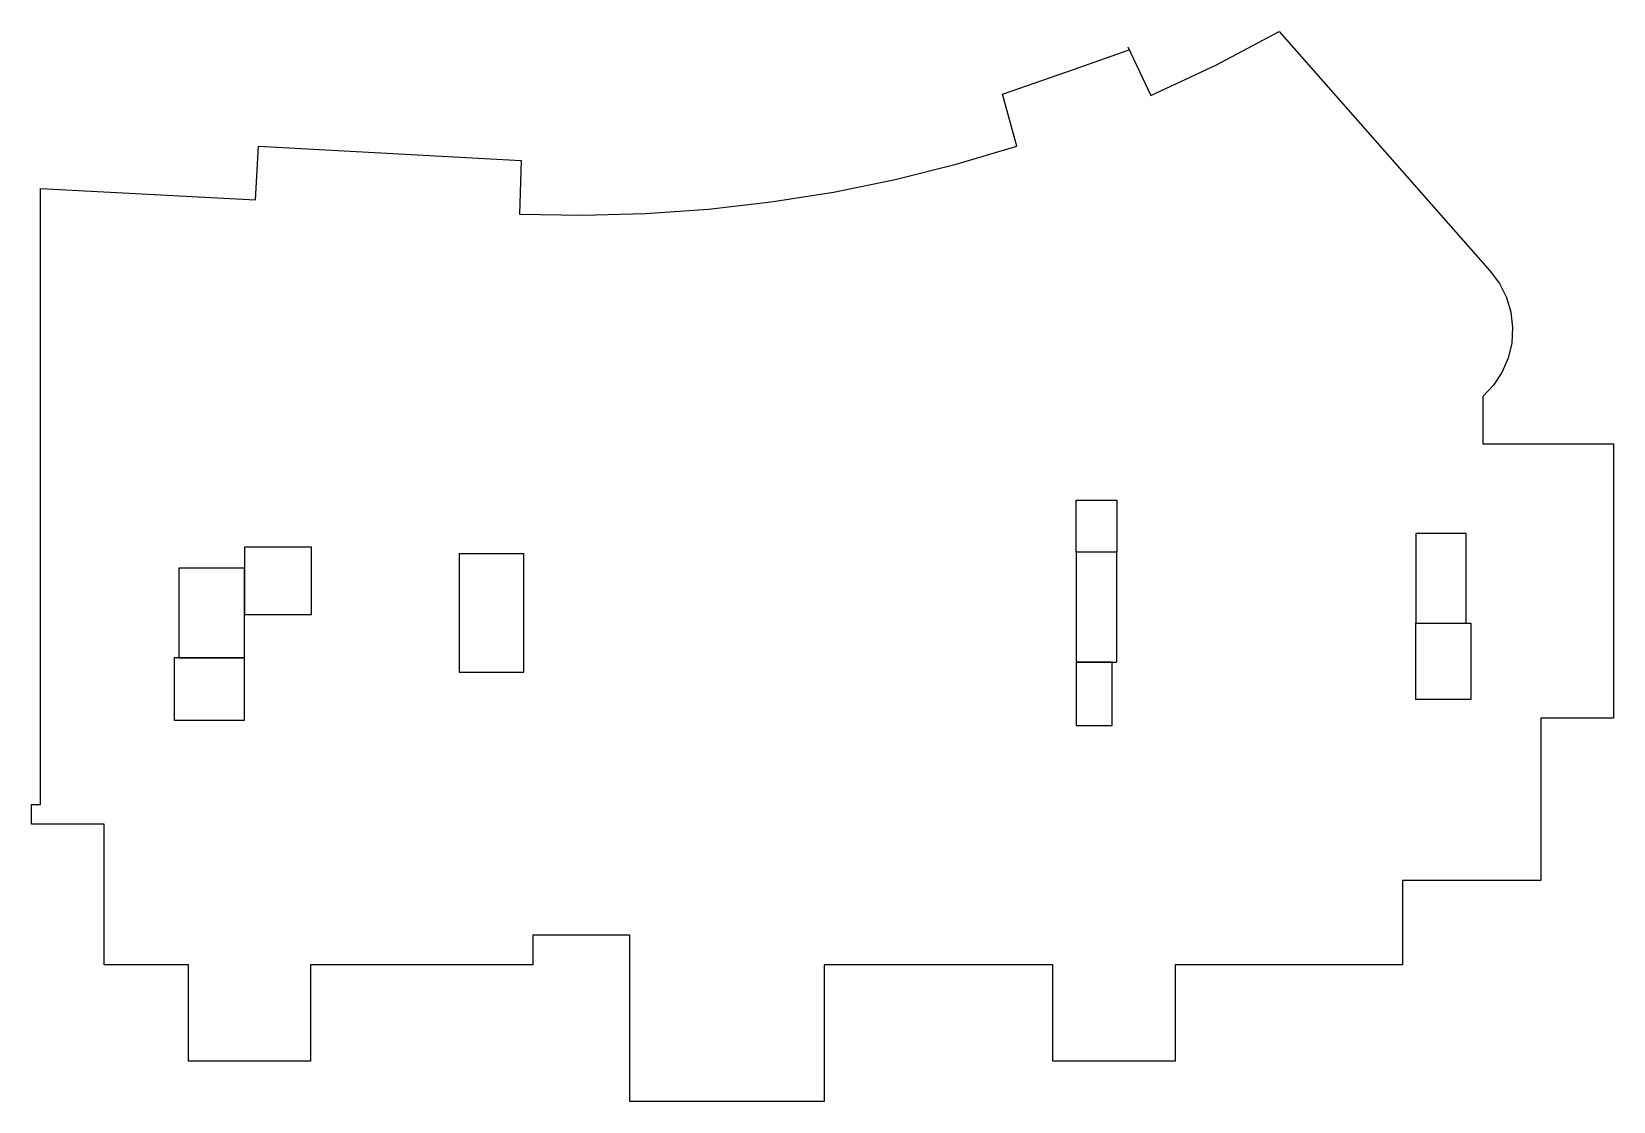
# Model space of a CAD drawing. Header units: inches. Extents: x -0.4 to 52.5, y -5 to 30.8.
import ezdxf

# ---------------------------------------------------------------- set-up
doc = ezdxf.new("R2010")
doc.units = ezdxf.units.IN
doc.header["$MEASUREMENT"] = 0
for name, color, linetype in [('Ground Kit', 2, 'Continuous'), ('Ground open in slab', 8, 'Continuous'), ('Ground Slab', 3, 'Continuous')]:
    doc.layers.add(name, color=color, linetype=linetype)

msp = doc.modelspace()

# ---------------------------------------------------------------- linework, layer by layer
at = {"layer": 'Ground Kit', "elevation": 0}
for points in [[(8.988, 13.536), (6.744, 13.536), (6.744, 11.292), (8.988, 11.292)], [(34.548, 9.696), (35.904, 9.696), (35.904, 13.373), (34.548, 13.373)], [(45.9, 10.992), (47.736, 10.992), (47.736, 8.448), (45.9, 8.448)], [(6.744, 9.84), (4.392, 9.84), (4.392, 7.752), (6.744, 7.752)]]:
    msp.add_lwpolyline(points, close=True, dxfattribs=at)
at = {"layer": 'Ground open in slab', "elevation": 0}
msp.add_lwpolyline([(34.548, 15.108), (35.903, 15.108), (35.903, 13.373), (34.548, 13.373)], close=True, dxfattribs=at)
at = {"layer": 'Ground open in slab'}
for points in [[(45.9, 10.992), (47.58, 10.992), (47.58, 13.992), (45.9, 13.992)], [(16.08, 13.32), (13.92, 13.32), (13.92, 9.36), (16.08, 9.36)], [(6.744, 12.84), (4.548, 12.84), (4.548, 9.84), (6.744, 9.84)], [(35.748, 9.696), (34.548, 9.696), (34.548, 7.572), (35.748, 7.572)]]:
    msp.add_lwpolyline(points, close=True, dxfattribs=at)
at = {"layer": 'Ground Slab'}
msp.add_lwpolyline([(36.272, 30.264), (37.035, 28.64), (39.211, 29.654), (41.334, 30.776), (48.379, 22.767), (48.69, 22.352), (48.924, 21.89), (49.073, 21.394), (49.133, 20.88), (49.103, 20.363), (48.982, 19.859), (48.776, 19.384), (48.489, 18.952), (48.132, 18.578), (48.132, 16.992), (52.5, 16.992), (52.5, 7.824), (50.076, 7.824), (50.076, 2.388), (45.456, 2.388), (45.456, -0.432), (37.848, -0.432), (37.848, -3.648), (37.548, -3.648), (33.768, -3.648), (33.768, -0.432), (26.124, -0.432), (26.124, -4.992), (19.62, -4.992), (19.62, 0.564), (16.38, 0.564), (16.38, -0.432), (8.952, -0.432), (8.952, -3.648), (8.652, -3.648), (4.872, -3.652), (4.872, -0.432), (2.052, -0.432), (2.052, 4.272), (-0.372, 4.272), (-0.372, 4.932), (-0.072, 4.932), (-0.072, 13.452), (-0.072, 21.972), (-0.072, 25.535), (7.115, 25.148), (7.212, 26.941), (15.994, 26.469), (15.936, 24.678), (18.043, 24.64), (20.15, 24.695), (22.253, 24.842), (24.346, 25.081), (26.428, 25.412), (28.493, 25.834), (30.537, 26.346), (32.557, 26.948), (32.077, 28.682), (34.193, 29.425), (36.316, 30.17)], dxfattribs=at)

doc.saveas('drawing.dxf')
